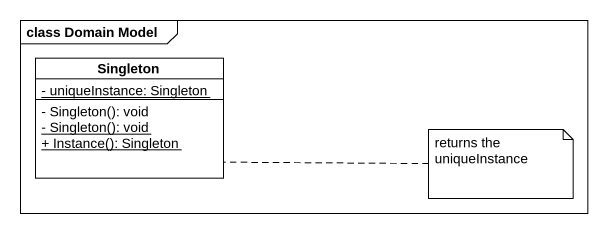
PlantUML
@startuml
mainframe class Domain Model
hide circle
hide empty members
skinparam classAttributeIconSize 0
class Singleton {
  {static} - uniqueInstance: Singleton
  - Singleton(): void
  {static} - Singleton(): void
  {static} + Instance(): Singleton
}
note right of Singleton : returns the uniqueInstance
@enduml
